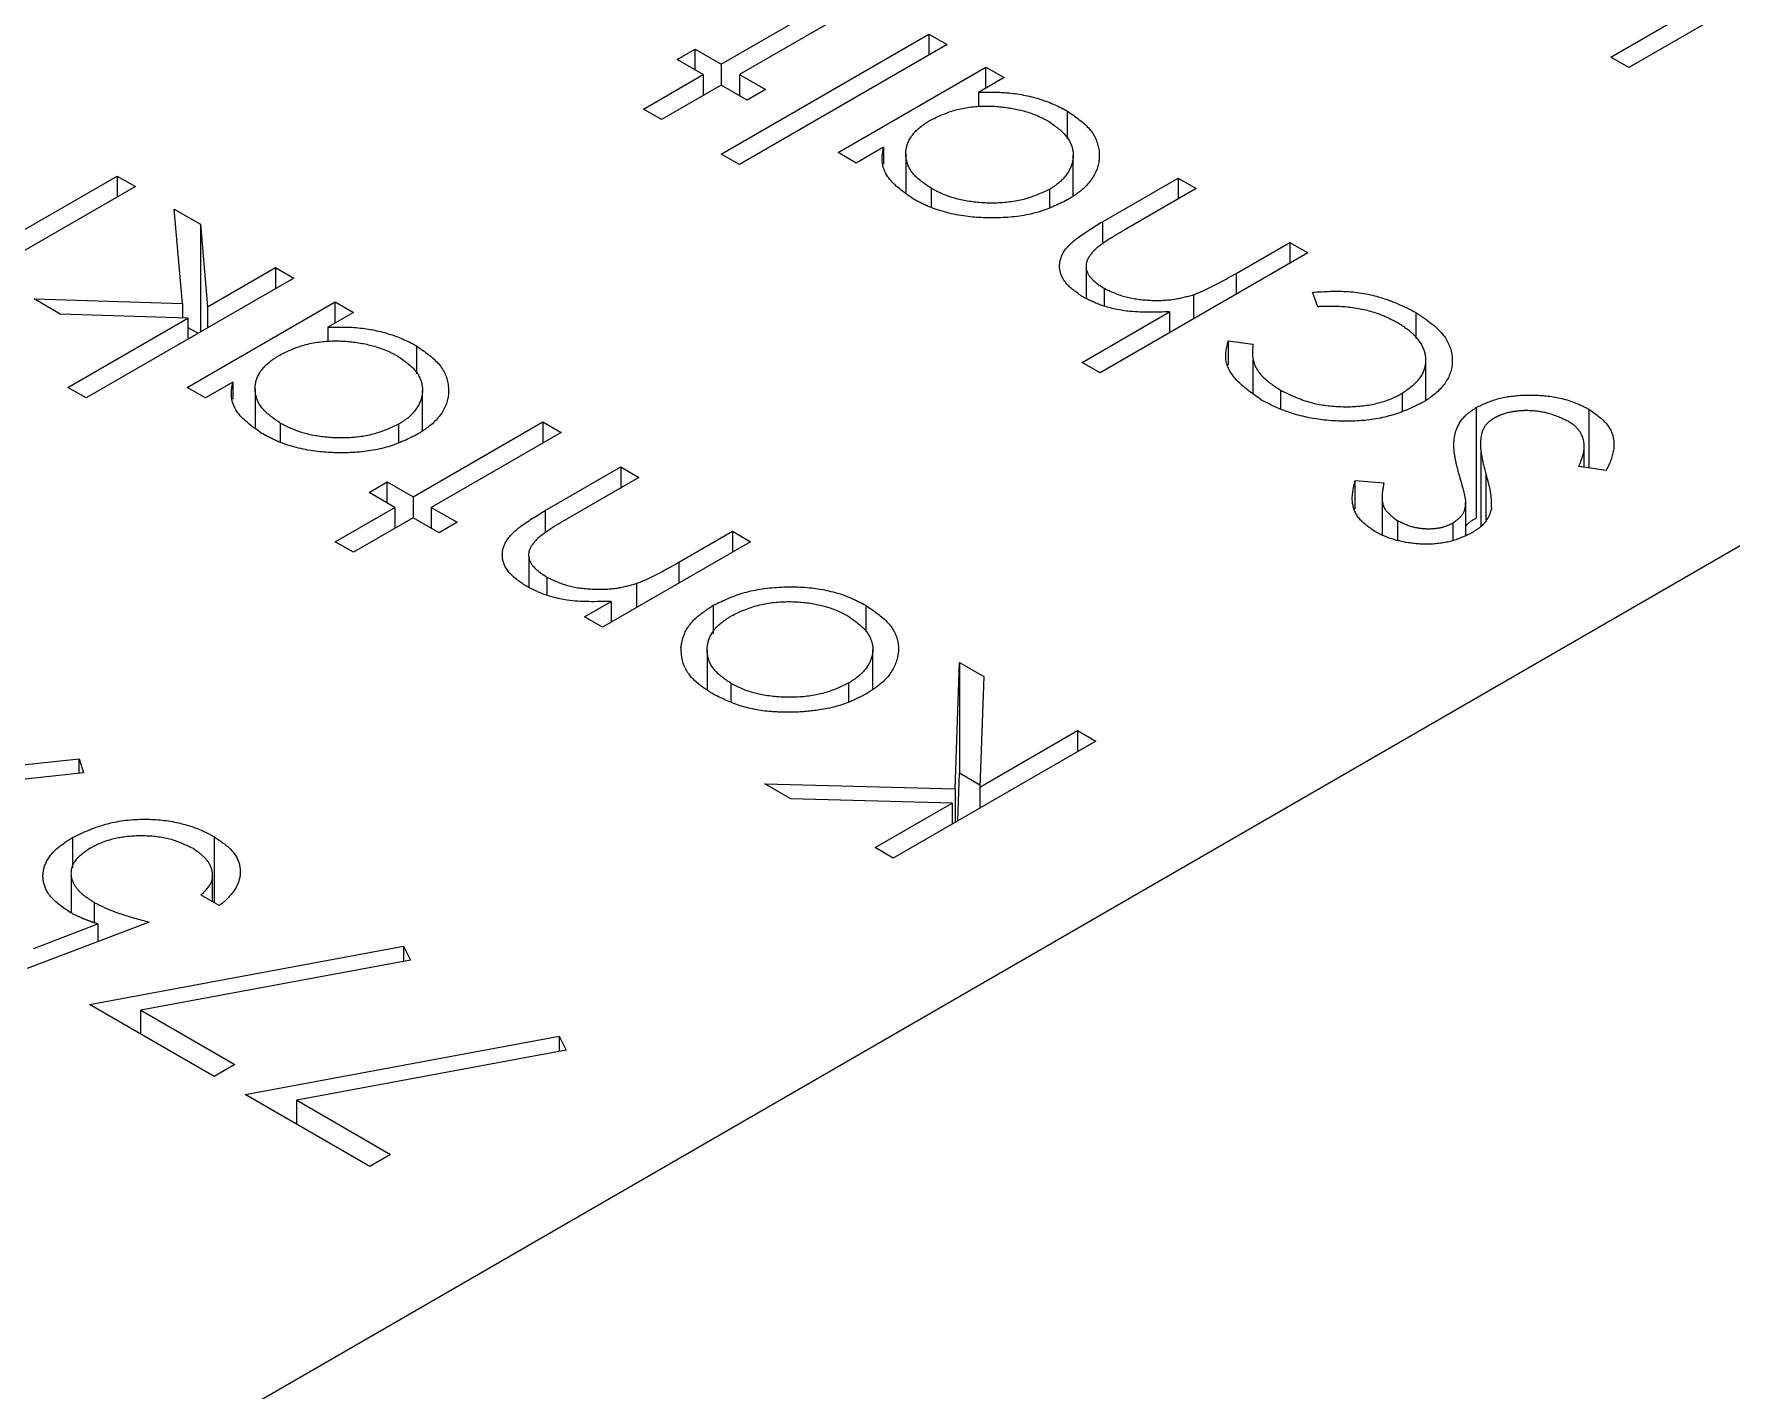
# Paper-space layout 'Blatt1' of a CAD drawing. Header units: millimetres. Extents: x 0 to 1189, y 0 to 841.
# Drawn here: x 925.444 to 926.071, y 252.76 to 253.261 of the extents above; entities that cross this region are included whole.
import ezdxf

# ---------------------------------------------------------------- set-up
doc = ezdxf.new("R2010")
doc.units = ezdxf.units.MM
doc.linetypes.add('PHANTOM', pattern=[12.7, 6.35, -1.27, 1.27, -1.27, 1.27, -1.27])

psp = doc.layouts.new('Blatt1')

# ---------------------------------------------------------------- linework, layer by layer
at = {"color": 8, "linetype": 'PHANTOM', "lineweight": 18}
for p, q in [((924.76765, 252.31737), (927.31324, 253.7869)), ((925.83895, 253.19151), (925.83895, 253.18324)), ((925.88836, 253.17241), (925.88836, 253.16465)), ((925.98062, 253.09843), (925.98062, 253.08134)), ((925.63296, 253.08478), (925.63296, 253.0765)), ((925.68237, 253.06567), (925.68237, 253.05792))]:
    psp.add_line(p, q, dxfattribs=at)
at = {"color": 7, "linetype": 'PHANTOM', "lineweight": 18}
for p, q in [((926.11029, 253.29277), (926.03353, 253.24846)), ((925.69802, 253.24973), (925.74599, 253.27742)), ((925.75271, 253.27355), (925.70474, 253.24585)), ((926.02682, 253.25233), (926.05921, 253.27104)), ((925.69802, 253.2165), (925.77477, 253.26081)), ((925.77477, 253.26081), (925.78149, 253.25693)), ((925.77477, 253.26081), (925.77477, 253.25305)), ((925.68171, 253.25139), (925.68843, 253.25527)), ((925.68843, 253.25527), (925.69802, 253.24973)), ((925.68843, 253.24751), (925.68843, 253.25527)), ((925.78149, 253.25693), (925.70474, 253.21262)), ((925.6913, 253.24585), (925.68171, 253.25139)), ((925.69802, 253.24973), (925.69802, 253.24198)), ((925.74119, 253.21705), (925.79588, 253.24862)), ((925.79588, 253.24862), (925.8026, 253.24475)), ((925.79588, 253.24087), (925.79588, 253.24862)), ((926.03353, 253.24846), (926.02682, 253.25233)), ((925.66924, 253.23311), (925.6913, 253.24585)), ((925.69802, 253.24198), (925.67595, 253.22924)), ((925.6913, 253.24585), (925.6913, 253.2381)), ((925.70761, 253.23644), (925.69802, 253.24198)), ((925.70474, 253.24585), (925.71433, 253.24031)), ((925.70474, 253.24585), (925.70474, 253.2381)), ((925.8026, 253.24475), (925.79314, 253.23928)), ((925.71433, 253.24031), (925.70761, 253.23644)), ((925.79314, 253.23928), (925.79314, 253.23391)), ((925.67595, 253.22924), (925.66924, 253.23311)), ((925.82589, 253.2324), (925.82589, 253.22209)), ((925.70474, 253.21262), (925.69802, 253.2165)), ((925.74791, 253.21317), (925.74119, 253.21705)), ((925.75803, 253.21902), (925.74791, 253.21317)), ((925.75803, 253.21902), (925.75803, 253.21272)), ((925.76626, 253.21654), (925.76626, 253.20225)), ((925.82813, 253.201), (925.82813, 253.21605)), ((925.42679, 253.18066), (925.47476, 253.20836)), ((925.48148, 253.20448), (925.43351, 253.17679)), ((925.47476, 253.20836), (925.48148, 253.20448)), ((925.47476, 253.20836), (925.47476, 253.2006)), ((925.7757, 253.1968), (925.7757, 253.20378)), ((925.83895, 253.19151), (925.86688, 253.20764)), ((925.8736, 253.20376), (925.84787, 253.18891)), ((925.86688, 253.20764), (925.8736, 253.20376)), ((925.86688, 253.20764), (925.86688, 253.19988)), ((925.81931, 253.20344), (925.81931, 253.1968)), ((925.49587, 253.19617), (925.50551, 253.19061)), ((925.49884, 253.16123), (925.49587, 253.19617)), ((925.50551, 253.19061), (925.50809, 253.16002)), ((925.50551, 253.19061), (925.50551, 253.15078)), ((925.91485, 253.17994), (925.8381, 253.13563)), ((925.88836, 253.17241), (925.90814, 253.18382)), ((925.90814, 253.18382), (925.91485, 253.17994)), ((925.90814, 253.18382), (925.90814, 253.17607)), ((925.50809, 253.16002), (925.53329, 253.17457)), ((925.53329, 253.17457), (925.54, 253.17069)), ((925.53329, 253.17457), (925.53329, 253.16682)), ((925.83288, 253.17466), (925.83288, 253.16317)), ((925.54, 253.17069), (925.46325, 253.12638)), ((925.83958, 253.1669), (925.83958, 253.16038)), ((925.44406, 253.16294), (925.49884, 253.16123)), ((925.45371, 253.15737), (925.44406, 253.16294)), ((925.49884, 253.16123), (925.49884, 253.15594)), ((925.50067, 253.13026), (925.55535, 253.16183)), ((925.50809, 253.16002), (925.50809, 253.15227)), ((925.55535, 253.16183), (925.56207, 253.15795)), ((925.55535, 253.15408), (925.55535, 253.16183)), ((925.87265, 253.16453), (925.87265, 253.15558)), ((925.91855, 253.16008), (925.91662, 253.16546)), ((925.50091, 253.15588), (925.45371, 253.15737)), ((925.45653, 253.13026), (925.50091, 253.15588)), ((925.50091, 253.15588), (925.50091, 253.14812)), ((925.56207, 253.15795), (925.55261, 253.15249)), ((925.83138, 253.13951), (925.86378, 253.15821)), ((925.86378, 253.15821), (925.86378, 253.15046)), ((925.95483, 253.15797), (925.95483, 253.14839)), ((925.50091, 253.15244), (925.50464, 253.15028)), ((925.55261, 253.15249), (925.55261, 253.14712)), ((925.88545, 253.14746), (925.89457, 253.14623)), ((925.88545, 253.14746), (925.88545, 253.13853)), ((925.58536, 253.14561), (925.58536, 253.1353)), ((925.8381, 253.13563), (925.83138, 253.13951)), ((925.89456, 253.14051), (925.89456, 253.12811)), ((925.95853, 253.12551), (925.95853, 253.14076)), ((925.46325, 253.12638), (925.45653, 253.13026)), ((925.50738, 253.12638), (925.50067, 253.13026)), ((925.5175, 253.13223), (925.50738, 253.12638)), ((925.5175, 253.13223), (925.5175, 253.12593)), ((925.52573, 253.12974), (925.52573, 253.11546)), ((925.5876, 253.11421), (925.5876, 253.12925)), ((925.90488, 253.12227), (925.90488, 253.1292)), ((925.94972, 253.12807), (925.94972, 253.12156)), ((925.97711, 253.12283), (925.97711, 253.08201)), ((926.01874, 253.12218), (926.01874, 253.10053)), ((925.53517, 253.11001), (925.53517, 253.11699)), ((925.57878, 253.11665), (925.57878, 253.11001)), ((925.58414, 253.08983), (925.63211, 253.11752)), ((925.63211, 253.11752), (925.63882, 253.11364)), ((925.63211, 253.11752), (925.63211, 253.10977)), ((925.63882, 253.11364), (925.59085, 253.08595)), ((925.97875, 253.10758), (925.97875, 253.07893)), ((926.01697, 253.10079), (926.01697, 253.10909)), ((925.63296, 253.08478), (925.66089, 253.10091)), ((925.66089, 253.10091), (925.66761, 253.09703)), ((925.66089, 253.10091), (925.66089, 253.09315)), ((926.02514, 253.09961), (926.01502, 253.10107)), ((925.56783, 253.09149), (925.57454, 253.09537)), ((925.57742, 253.08595), (925.56783, 253.09149)), ((925.57454, 253.09537), (925.58414, 253.08983)), ((925.57454, 253.08761), (925.57454, 253.09537)), ((925.66761, 253.09703), (925.64188, 253.08218)), ((925.93232, 253.09587), (925.94299, 253.09502)), ((925.93232, 253.08543), (925.93232, 253.09587)), ((925.55535, 253.07321), (925.57742, 253.08595)), ((925.57742, 253.08595), (925.57742, 253.0782)), ((925.58414, 253.08983), (925.58414, 253.08207)), ((925.59085, 253.08595), (925.60045, 253.08041)), ((925.59085, 253.08595), (925.59085, 253.0782)), ((925.94234, 253.08882), (925.94234, 253.07574)), ((925.9732, 253.07556), (925.9732, 253.08784)), ((925.58414, 253.08207), (925.56207, 253.06934)), ((925.59373, 253.07654), (925.58414, 253.08207)), ((925.60045, 253.08041), (925.59373, 253.07654)), ((925.94801, 253.08104), (925.94801, 253.07385)), ((925.96846, 253.08018), (925.96846, 253.07365)), ((925.56207, 253.06934), (925.55535, 253.07321)), ((925.70886, 253.07321), (925.65417, 253.04164)), ((925.68237, 253.06567), (925.70215, 253.07709)), ((925.70215, 253.07709), (925.70886, 253.07321)), ((925.70215, 253.07709), (925.70215, 253.06934)), ((925.62685, 253.06795), (925.62685, 253.05642)), ((925.63358, 253.06018), (925.63358, 253.05373)), ((925.66666, 253.0578), (925.66666, 253.04885)), ((925.64746, 253.04552), (925.65732, 253.05121)), ((925.65732, 253.05121), (925.65732, 253.04346)), ((925.6951, 253.04976), (925.6951, 253.03937)), ((925.75153, 253.04969), (925.75153, 253.04005)), ((925.65417, 253.04164), (925.64746, 253.04552)), ((925.69284, 253.03338), (925.69284, 253.01846)), ((925.75406, 253.01876), (925.75406, 253.03341)), ((925.78449, 252.98192), (925.7861, 253.02863)), ((925.7861, 253.02863), (925.79504, 253.02346)), ((925.7861, 253.02863), (925.7861, 252.9878)), ((925.79504, 253.02346), (925.79364, 252.98258)), ((925.70167, 253.01407), (925.70167, 253.02087)), ((925.74503, 253.02098), (925.74503, 253.01402)), ((925.79364, 252.98258), (925.82975, 253.00343)), ((925.82975, 253.00343), (925.83647, 252.99955)), ((925.82975, 253.00343), (925.82975, 252.99567)), ((925.83647, 252.99955), (925.76163, 252.95635)), ((925.40391, 252.98691), (925.46066, 252.99307)), ((925.46066, 252.99307), (925.46229, 252.98781)), ((925.46066, 252.98764), (925.46066, 252.99307)), ((925.46229, 252.98781), (925.41107, 252.98227)), ((925.78549, 252.97012), (925.7861, 252.9878)), ((925.7861, 252.9878), (925.79367, 252.98343)), ((925.71414, 252.98376), (925.78449, 252.98192)), ((925.72372, 252.97823), (925.71414, 252.98376)), ((925.78341, 252.97668), (925.72372, 252.97823)), ((925.78449, 252.98192), (925.78449, 252.96954)), ((925.79364, 252.98258), (925.79364, 252.97482)), ((925.75491, 252.96022), (925.78341, 252.97668)), ((925.78341, 252.97668), (925.78341, 252.96892)), ((925.45827, 252.964), (925.45827, 252.95276)), ((925.51074, 252.93978), (925.51074, 252.96415)), ((925.76163, 252.95635), (925.75491, 252.96022)), ((925.45768, 252.95032), (925.45768, 252.93611)), ((925.51, 252.94021), (925.51, 252.95062)), ((925.51247, 252.93879), (925.50575, 252.94267)), ((925.46623, 252.94), (925.46623, 252.93248)), ((925.48656, 252.9327), (925.44147, 252.91553)), ((925.4439, 252.92299), (925.46761, 252.93202)), ((925.46761, 252.93202), (925.46761, 252.92548)), ((925.46449, 252.90223), (925.58058, 252.92383)), ((925.58058, 252.92383), (925.58319, 252.91864)), ((925.58058, 252.92383), (925.58058, 252.91816)), ((925.58319, 252.91864), (925.48353, 252.9001)), ((925.51055, 252.87565), (925.46449, 252.90223)), ((925.48353, 252.9001), (925.51822, 252.88008)), ((925.48353, 252.89124), (925.48353, 252.9001)), ((925.52206, 252.869), (925.63815, 252.8906)), ((925.63815, 252.8906), (925.64076, 252.88541)), ((925.63815, 252.8906), (925.63815, 252.88492)), ((925.64076, 252.88541), (925.5411, 252.86687)), ((925.51822, 252.88008), (925.51055, 252.87565)), ((925.56811, 252.84242), (925.52206, 252.869)), ((925.5411, 252.86687), (925.57579, 252.84685)), ((925.5411, 252.85801), (925.5411, 252.86687)), ((925.57579, 252.84685), (925.56811, 252.84242))]:
    psp.add_line(p, q, dxfattribs=at)
for points, knots in [([(925.79314, 253.23928), (925.79613, 253.23936), (925.80329, 253.23953), (925.81439, 253.23765), (925.82188, 253.23463), (925.82538, 253.23269), (925.82589, 253.2324)], [0, 0, 0, 0, 0.248477, 0.596037, 0.940488, 1, 1, 1, 1]), ([(925.7757, 253.20378), (925.77324, 253.20546), (925.76828, 253.20885), (925.76577, 253.21526), (925.76675, 253.22146), (925.77065, 253.22606), (925.77418, 253.22828), (925.77537, 253.22903)], [0, 0, 0, 0, 0.233212, 0.46823, 0.678485, 0.89089, 1, 1, 1, 1]), ([(925.77537, 253.22903), (925.77827, 253.23042), (925.78409, 253.23321), (925.79501, 253.2346), (925.80533, 253.23368), (925.81336, 253.23157), (925.81739, 253.22947), (925.81894, 253.22867)], [0, 0, 0, 0, 0.230948, 0.46427, 0.664548, 0.871579, 1, 1, 1, 1]), ([(925.82589, 253.2324), (925.82897, 253.23028), (925.83516, 253.22601), (925.83831, 253.21796), (925.83733, 253.20993), (925.83249, 253.20366), (925.82764, 253.20058), (925.82595, 253.19952)], [0, 0, 0, 0, 0.2252979, 0.4525534, 0.657656, 0.8815038, 1, 1, 1, 1]), ([(925.81894, 253.22867), (925.82135, 253.22695), (925.82618, 253.22351), (925.82872, 253.21706), (925.82738, 253.21081), (925.82372, 253.20624), (925.82034, 253.20409), (925.81931, 253.20344)], [0, 0, 0, 0, 0.235313, 0.472216, 0.687428, 0.905732, 1, 1, 1, 1]), ([(925.76908, 253.19985), (925.76557, 253.20231), (925.75958, 253.2065), (925.75701, 253.21357), (925.75773, 253.21739), (925.75803, 253.21902)], [0, 0, 0, 0, 0.450065, 0.766444, 1, 1, 1, 1]), ([(925.81931, 253.20344), (925.81649, 253.20213), (925.81083, 253.19951), (925.80013, 253.19806), (925.78964, 253.19868), (925.78132, 253.20085), (925.77727, 253.20296), (925.7757, 253.20378)], [0, 0, 0, 0, 0.2226199, 0.4461675, 0.6614965, 0.8695393, 1, 1, 1, 1]), ([(925.82595, 253.19952), (925.82239, 253.1978), (925.81523, 253.19436), (925.80164, 253.19259), (925.7877, 253.19315), (925.77651, 253.19593), (925.77096, 253.19886), (925.76908, 253.19985)], [0, 0, 0, 0, 0.218457, 0.438479, 0.642453, 0.878918, 1, 1, 1, 1]), ([(925.83168, 253.16371), (925.82937, 253.16531), (925.82471, 253.16853), (925.82249, 253.17458), (925.82408, 253.18062), (925.83018, 253.18625), (925.83582, 253.18963), (925.83895, 253.19151)], [0, 0, 0, 0, 0.193522, 0.389107, 0.558839, 0.754897, 1, 1, 1, 1]), ([(925.84787, 253.18891), (925.84684, 253.1883), (925.84477, 253.18709), (925.84067, 253.18465), (925.83799, 253.18263), (925.83621, 253.18128)], [0, 0, 0, 0, 0.2503463, 0.5007168, 1, 1, 1, 1]), ([(925.83621, 253.18128), (925.83496, 253.17986), (925.83286, 253.17747), (925.83273, 253.17365), (925.83476, 253.17006), (925.83779, 253.16807), (925.83958, 253.1669)], [0, 0, 0, 0, 0.297805, 0.502199, 0.706612, 1, 1, 1, 1]), ([(925.87265, 253.16453), (925.87409, 253.1651), (925.87697, 253.16624), (925.88216, 253.16891), (925.88588, 253.17101), (925.88836, 253.17241)], [0, 0, 0, 0, 0.250781, 0.501197, 1, 1, 1, 1]), ([(925.83958, 253.1669), (925.84198, 253.16575), (925.84678, 253.16346), (925.85602, 253.16226), (925.86501, 253.16245), (925.87023, 253.16387), (925.87265, 253.16453)], [0, 0, 0, 0, 0.258545, 0.517966, 0.776819, 1, 1, 1, 1]), ([(925.86378, 253.15821), (925.85888, 253.15804), (925.85028, 253.15773), (925.83905, 253.16005), (925.83397, 253.16257), (925.83168, 253.16371)], [0, 0, 0, 0, 0.42174, 0.739897, 1, 1, 1, 1]), ([(925.91662, 253.16546), (925.92106, 253.16571), (925.92995, 253.16622), (925.94364, 253.16352), (925.95092, 253.15991), (925.95483, 253.15797)], [0, 0, 0, 0, 0.316725, 0.633402, 1, 1, 1, 1]), ([(925.94801, 253.15415), (925.94604, 253.15518), (925.94123, 253.15767), (925.93162, 253.16005), (925.9234, 253.16032), (925.91912, 253.16011), (925.91855, 253.16008)], [0, 0, 0, 0, 0.245742, 0.600098, 0.94705, 1, 1, 1, 1]), ([(925.94972, 253.12807), (925.95204, 253.12974), (925.95669, 253.1331), (925.95911, 253.13943), (925.95775, 253.14554), (925.95367, 253.15054), (925.94971, 253.15307), (925.94801, 253.15415)], [0, 0, 0, 0, 0.219412, 0.439982, 0.647978, 0.849288, 1, 1, 1, 1]), ([(925.95483, 253.15797), (925.95872, 253.15529), (925.96562, 253.15053), (925.96889, 253.14169), (925.96757, 253.13365), (925.96246, 253.12789), (925.9582, 253.12526), (925.95704, 253.12454)], [0, 0, 0, 0, 0.277838, 0.493586, 0.708983, 0.920533, 1, 1, 1, 1]), ([(925.53484, 253.14224), (925.53774, 253.14363), (925.54357, 253.14642), (925.55448, 253.14781), (925.5648, 253.14689), (925.57283, 253.14477), (925.57686, 253.14268), (925.57841, 253.14187)], [0, 0, 0, 0, 0.230948, 0.46427, 0.664548, 0.871579, 1, 1, 1, 1]), ([(925.55261, 253.15249), (925.5556, 253.15257), (925.56276, 253.15274), (925.57386, 253.15086), (925.58136, 253.14783), (925.58485, 253.1459), (925.58536, 253.14561)], [0, 0, 0, 0, 0.248477, 0.596037, 0.940488, 1, 1, 1, 1]), ([(925.89767, 253.12561), (925.89439, 253.12792), (925.88838, 253.13215), (925.8836, 253.13994), (925.88483, 253.14494), (925.88545, 253.14746)], [0, 0, 0, 0, 0.374007, 0.684309, 1, 1, 1, 1]), ([(925.53517, 253.11699), (925.53271, 253.11867), (925.52775, 253.12206), (925.52524, 253.12847), (925.52622, 253.13467), (925.53012, 253.13927), (925.53365, 253.14149), (925.53484, 253.14224)], [0, 0, 0, 0, 0.2332124, 0.4682305, 0.6784845, 0.8908898, 1, 1, 1, 1]), ([(925.57841, 253.14187), (925.58082, 253.14016), (925.58565, 253.13672), (925.58819, 253.13026), (925.58685, 253.12402), (925.58319, 253.11945), (925.57981, 253.1173), (925.57878, 253.11665)], [0, 0, 0, 0, 0.235313, 0.472216, 0.687428, 0.905732, 1, 1, 1, 1]), ([(925.58536, 253.14561), (925.58844, 253.14349), (925.59463, 253.13922), (925.59778, 253.13117), (925.5968, 253.12314), (925.59197, 253.11687), (925.58711, 253.11379), (925.58542, 253.11273)], [0, 0, 0, 0, 0.225298, 0.452553, 0.657656, 0.881504, 1, 1, 1, 1]), ([(925.89457, 253.14623), (925.89438, 253.14386), (925.89401, 253.13909), (925.89864, 253.13319), (925.90314, 253.13032), (925.90488, 253.1292)], [0, 0, 0, 0, 0.377761, 0.759102, 1, 1, 1, 1]), ([(925.52855, 253.11306), (925.52504, 253.11552), (925.51905, 253.11971), (925.51648, 253.12678), (925.5172, 253.1306), (925.5175, 253.13223)], [0, 0, 0, 0, 0.450065, 0.766444, 1, 1, 1, 1]), ([(925.90488, 253.1292), (925.90841, 253.12749), (925.91472, 253.12442), (925.92648, 253.12286), (925.93733, 253.12336), (925.94515, 253.12562), (925.94873, 253.12754), (925.94972, 253.12807)], [0, 0, 0, 0, 0.273195, 0.48993, 0.706355, 0.918297, 1, 1, 1, 1]), ([(925.95704, 253.12454), (925.95343, 253.12283), (925.94619, 253.1194), (925.93232, 253.11738), (925.91854, 253.1181), (925.90657, 253.12105), (925.90046, 253.12418), (925.89767, 253.12561)], [0, 0, 0, 0, 0.210247, 0.421101, 0.630048, 0.830911, 1, 1, 1, 1]), ([(925.97059, 253.09871), (925.97, 253.10102), (925.96864, 253.10632), (925.96869, 253.11377), (925.97237, 253.11969), (925.97589, 253.12202), (925.97711, 253.12283)], [0, 0, 0, 0, 0.276329, 0.634775, 0.873034, 1, 1, 1, 1]), ([(925.97711, 253.12283), (925.97959, 253.12402), (925.98455, 253.12639), (925.99413, 253.12764), (926.00416, 253.12733), (926.01275, 253.1253), (926.0171, 253.12304), (926.01874, 253.12218)], [0, 0, 0, 0, 0.207016, 0.414816, 0.620042, 0.856352, 1, 1, 1, 1]), ([(926.01874, 253.12218), (926.0211, 253.12054), (926.02582, 253.11725), (926.02877, 253.11017), (926.02739, 253.1042), (926.0256, 253.10054), (926.02514, 253.09961)], [0, 0, 0, 0, 0.2625435, 0.5265607, 0.8785084, 1, 1, 1, 1]), ([(925.57878, 253.11665), (925.57596, 253.11534), (925.5703, 253.11272), (925.5596, 253.11127), (925.54911, 253.11189), (925.54079, 253.11406), (925.53674, 253.11617), (925.53517, 253.11699)], [0, 0, 0, 0, 0.2226199, 0.4461675, 0.6614965, 0.8695393, 1, 1, 1, 1]), ([(925.98372, 253.1189), (925.98309, 253.11849), (925.98134, 253.11736), (925.97979, 253.11533), (925.97927, 253.11375), (925.97906, 253.11311)], [0, 0, 0, 0, 0.252463, 0.69826, 1, 1, 1, 1]), ([(926.01106, 253.11775), (926.00871, 253.11885), (926.00456, 253.12079), (925.99737, 253.12185), (925.99116, 253.12155), (925.98661, 253.1204), (925.98445, 253.11927), (925.98372, 253.1189)], [0, 0, 0, 0, 0.2955685, 0.522673, 0.7131126, 0.9034395, 1, 1, 1, 1]), ([(926.01502, 253.10107), (926.01565, 253.10258), (926.01721, 253.10633), (926.01716, 253.11173), (926.01412, 253.11581), (926.01178, 253.1173), (926.01106, 253.11775)], [0, 0, 0, 0, 0.26523, 0.657677, 0.895565, 1, 1, 1, 1]), ([(925.58542, 253.11273), (925.58186, 253.11101), (925.5747, 253.10757), (925.56111, 253.1058), (925.54717, 253.10635), (925.53598, 253.10914), (925.53043, 253.11206), (925.52855, 253.11306)], [0, 0, 0, 0, 0.218457, 0.438479, 0.642453, 0.878918, 1, 1, 1, 1]), ([(925.97906, 253.11311), (925.97887, 253.11188), (925.9785, 253.10942), (925.97903, 253.1045), (925.97998, 253.10085), (925.98062, 253.09843)], [0, 0, 0, 0, 0.250814, 0.501349, 1, 1, 1, 1]), ([(925.9732, 253.08861), (925.97304, 253.08946), (925.97273, 253.09115), (925.97182, 253.09452), (925.97108, 253.09704), (925.97059, 253.09871)], [0, 0, 0, 0, 0.250545, 0.500707, 1, 1, 1, 1]), ([(925.98062, 253.09843), (925.98092, 253.09736), (925.98152, 253.09521), (925.98258, 253.0909), (925.98265, 253.08764), (925.9827, 253.08547)], [0, 0, 0, 0, 0.250546, 0.5011, 1, 1, 1, 1]), ([(925.93959, 253.07704), (925.93741, 253.07859), (925.93303, 253.0817), (925.93061, 253.08847), (925.93169, 253.09315), (925.93232, 253.09587)], [0, 0, 0, 0, 0.295047, 0.59167, 1, 1, 1, 1]), ([(925.94299, 253.09502), (925.94267, 253.09335), (925.94203, 253.08999), (925.94274, 253.08486), (925.94632, 253.08227), (925.94801, 253.08104)], [0, 0, 0, 0, 0.342427, 0.688365, 1, 1, 1, 1]), ([(925.62569, 253.05698), (925.62338, 253.05857), (925.61874, 253.06178), (925.61651, 253.0678), (925.61806, 253.0738), (925.6241, 253.07946), (925.62978, 253.08287), (925.63296, 253.08478)], [0, 0, 0, 0, 0.192873, 0.387811, 0.555674, 0.751379, 1, 1, 1, 1]), ([(925.96846, 253.08018), (925.96972, 253.08109), (925.97217, 253.08284), (925.9732, 253.08591), (925.9732, 253.08779), (925.9732, 253.08861)], [0, 0, 0, 0, 0.378446, 0.730701, 1, 1, 1, 1]), ([(925.9827, 253.08547), (925.98248, 253.08464), (925.98182, 253.08219), (925.97943, 253.07901), (925.97651, 253.07714), (925.97549, 253.07648)], [0, 0, 0, 0, 0.251354, 0.737769, 1, 1, 1, 1]), ([(925.64188, 253.08218), (925.64085, 253.08157), (925.63878, 253.08036), (925.63468, 253.07792), (925.63201, 253.07589), (925.63023, 253.07454)], [0, 0, 0, 0, 0.250355, 0.500734, 1, 1, 1, 1]), ([(925.94801, 253.08104), (925.94988, 253.08014), (925.95304, 253.07861), (925.95877, 253.07791), (925.96364, 253.0782), (925.96675, 253.07929), (925.96815, 253.08002), (925.96846, 253.08018)], [0, 0, 0, 0, 0.31578, 0.533692, 0.752157, 0.944582, 1, 1, 1, 1]), ([(925.9732, 253.07885), (925.97334, 253.07907), (925.97413, 253.08029), (925.97576, 253.08123), (925.97711, 253.08201)], [0, 0, 0, 0, 0.176662, 1, 1, 1, 1]), ([(925.63023, 253.07454), (925.62895, 253.07312), (925.6268, 253.07074), (925.62671, 253.06692), (925.62876, 253.06335), (925.63178, 253.06136), (925.63358, 253.06018)], [0, 0, 0, 0, 0.299249, 0.502337, 0.705426, 1, 1, 1, 1]), ([(925.97549, 253.07648), (925.97316, 253.07538), (925.96848, 253.07316), (925.95969, 253.07203), (925.95131, 253.07273), (925.94451, 253.07449), (925.94104, 253.07629), (925.93959, 253.07704)], [0, 0, 0, 0, 0.224273, 0.450673, 0.650758, 0.853471, 1, 1, 1, 1]), ([(925.63358, 253.06018), (925.636, 253.05902), (925.64087, 253.0567), (925.65022, 253.05551), (925.65918, 253.05574), (925.66433, 253.05716), (925.66666, 253.0578)], [0, 0, 0, 0, 0.261435, 0.52358, 0.785008, 1, 1, 1, 1]), ([(925.66666, 253.0578), (925.6681, 253.05837), (925.67097, 253.05951), (925.67617, 253.06218), (925.67989, 253.06428), (925.68237, 253.06567)], [0, 0, 0, 0, 0.250735, 0.501143, 1, 1, 1, 1]), ([(925.65732, 253.05121), (925.65182, 253.05106), (925.64247, 253.05079), (925.63182, 253.05378), (925.62735, 253.05611), (925.62569, 253.05698)], [0, 0, 0, 0, 0.473795, 0.804299, 1, 1, 1, 1]), ([(925.6951, 253.04976), (925.69875, 253.05151), (925.70607, 253.05501), (925.72008, 253.05688), (925.73393, 253.05635), (925.74457, 253.05338), (925.74968, 253.05067), (925.75153, 253.04969)], [0, 0, 0, 0, 0.224482, 0.450196, 0.668113, 0.879785, 1, 1, 1, 1]), ([(925.68315, 253.03421), (925.68339, 253.03566), (925.68405, 253.03958), (925.68796, 253.04511), (925.69296, 253.04836), (925.6951, 253.04976)], [0, 0, 0, 0, 0.251653, 0.678904, 1, 1, 1, 1]), ([(925.70186, 253.04591), (925.70476, 253.04727), (925.71057, 253.04999), (925.7216, 253.05147), (925.73208, 253.05066), (925.73986, 253.04844), (925.74352, 253.0465), (925.74484, 253.0458)], [0, 0, 0, 0, 0.2324204, 0.4661504, 0.68748, 0.8874163, 1, 1, 1, 1]), ([(925.75153, 253.04969), (925.75476, 253.04749), (925.76069, 253.04345), (925.764, 253.03587), (925.76321, 253.02833), (925.75888, 253.02173), (925.7537, 253.01837), (925.75171, 253.01708)], [0, 0, 0, 0, 0.236257, 0.432948, 0.628992, 0.857262, 1, 1, 1, 1]), ([(925.70167, 253.02087), (925.69937, 253.02246), (925.69477, 253.02565), (925.69246, 253.03169), (925.69313, 253.03787), (925.69684, 253.04273), (925.70064, 253.04513), (925.70186, 253.04591)], [0, 0, 0, 0, 0.2212167, 0.444302, 0.6480127, 0.8866478, 1, 1, 1, 1]), ([(925.74484, 253.0458), (925.74728, 253.04409), (925.75217, 253.04065), (925.75469, 253.03428), (925.7532, 253.02826), (925.74957, 253.02384), (925.74618, 253.0217), (925.74503, 253.02098)], [0, 0, 0, 0, 0.238783, 0.479647, 0.685124, 0.893799, 1, 1, 1, 1]), ([(925.69492, 253.01701), (925.69307, 253.0182), (925.68831, 253.02125), (925.68355, 253.0272), (925.68328, 253.03196), (925.68315, 253.03421)], [0, 0, 0, 0, 0.251954, 0.647563, 1, 1, 1, 1]), ([(925.72481, 253.01021), (925.72203, 253.01022), (925.71509, 253.01026), (925.7043, 253.01234), (925.69802, 253.01547), (925.69492, 253.01701)], [0, 0, 0, 0, 0.252154, 0.629895, 1, 1, 1, 1]), ([(925.74503, 253.02098), (925.74224, 253.01963), (925.73663, 253.01692), (925.72603, 253.01553), (925.71535, 253.01594), (925.70705, 253.01804), (925.70299, 253.02017), (925.70167, 253.02087)], [0, 0, 0, 0, 0.22491, 0.451921, 0.657742, 0.887885, 1, 1, 1, 1]), ([(925.75171, 253.01708), (925.74984, 253.0161), (925.74479, 253.01345), (925.73547, 253.01087), (925.728, 253.01041), (925.72481, 253.01021)], [0, 0, 0, 0, 0.251607, 0.681031, 1, 1, 1, 1]), ([(925.45827, 252.964), (925.4624, 252.96591), (925.47022, 252.96955), (925.48458, 252.97122), (925.49713, 252.96984), (925.50553, 252.96697), (925.50946, 252.96484), (925.51074, 252.96415)], [0, 0, 0, 0, 0.268201, 0.508914, 0.723386, 0.91028, 1, 1, 1, 1]), ([(925.45734, 252.93627), (925.45466, 252.9381), (925.44974, 252.94146), (925.44695, 252.94776), (925.44754, 252.95394), (925.4515, 252.95963), (925.45614, 252.96262), (925.45827, 252.964)], [0, 0, 0, 0, 0.229426, 0.421305, 0.612634, 0.82215, 1, 1, 1, 1]), ([(925.4647, 252.95996), (925.46252, 252.95843), (925.45877, 252.9558), (925.45729, 252.951), (925.45832, 252.94676), (925.46152, 252.94298), (925.46473, 252.94095), (925.46623, 252.94)], [0, 0, 0, 0, 0.261022, 0.447327, 0.633037, 0.827575, 1, 1, 1, 1]), ([(925.50268, 252.95995), (925.50014, 252.96116), (925.49504, 252.9636), (925.48539, 252.9648), (925.47601, 252.96428), (925.46909, 252.96231), (925.4658, 252.96054), (925.4647, 252.95996)], [0, 0, 0, 0, 0.231935, 0.465493, 0.680084, 0.894056, 1, 1, 1, 1]), ([(925.50575, 252.94267), (925.50731, 252.94425), (925.51003, 252.94701), (925.51019, 252.95189), (925.5079, 252.95631), (925.50438, 252.95876), (925.50268, 252.95995)], [0, 0, 0, 0, 0.2855519, 0.4962943, 0.7571463, 1, 1, 1, 1]), ([(925.51074, 252.96415), (925.51322, 252.96246), (925.51819, 252.95907), (925.52075, 252.95269), (925.51971, 252.94636), (925.51625, 252.9418), (925.51325, 252.93942), (925.51247, 252.93879)], [0, 0, 0, 0, 0.236241, 0.474535, 0.681727, 0.91611, 1, 1, 1, 1]), ([(925.46761, 252.93202), (925.46669, 252.93232), (925.46485, 252.93293), (925.46128, 252.93423), (925.45892, 252.93546), (925.45734, 252.93627)], [0, 0, 0, 0, 0.250554, 0.501224, 1, 1, 1, 1]), ([(925.46623, 252.94), (925.46773, 252.93922), (925.47072, 252.93766), (925.47748, 252.93514), (925.48293, 252.93367), (925.48656, 252.9327)], [0, 0, 0, 0, 0.250807, 0.501556, 1, 1, 1, 1])]:
    psp.add_open_spline(points, degree=3, knots=knots, dxfattribs=at)

doc.saveas('drawing.dxf')
